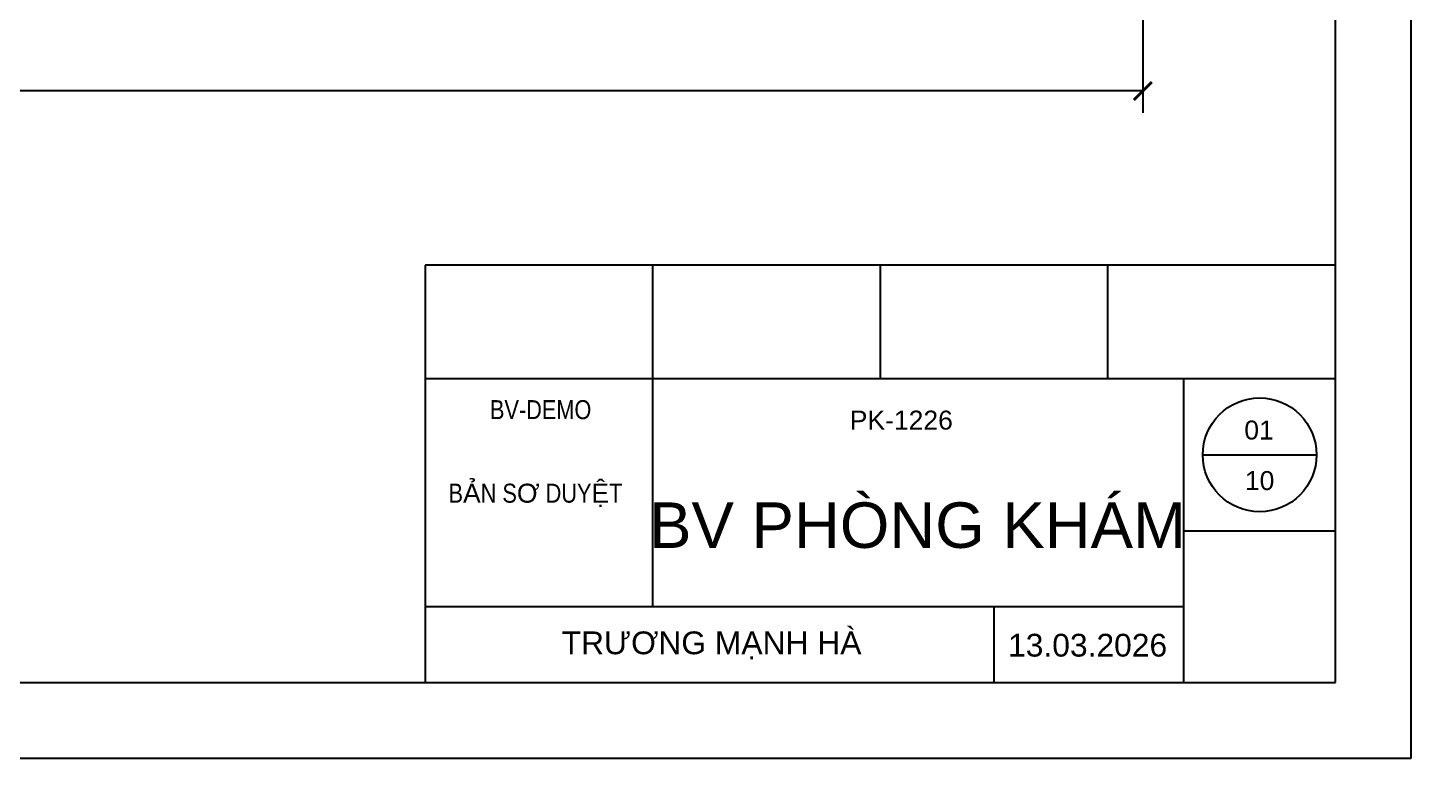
# Model space of a CAD drawing. Header units: millimetres. Extents: x -26398 to 135532, y -376633 to 43268.
# Drawn here: x 17816 to 18888, y -359421 to -358855 of the extents above; entities that cross this region are included whole.
import ezdxf

# ---------------------------------------------------------------- set-up
doc = ezdxf.new("R2010")
doc.units = ezdxf.units.MM
doc.layers.add('A6-GHICHU', color=147, linetype='Continuous', lineweight=20)
for name, color, linetype in [('DIM', 7, 'Continuous'), ('DIM @ 10', 7, 'Continuous'), ('DIM @ 4.5', 7, 'Continuous'), ('DIM @ 5', 7, 'Continuous'), ('DIM @ 8', 7, 'Continuous')]:
    doc.layers.add(name, color=color, linetype=linetype)
doc.styles.get("Standard").update_dxf_attribs({"font": 'arial.ttf'})
doc.styles.add('TUANH', font='')
doc.styles.get('TUANH').set_extended_font_data('VNI-Helve-Condense', bold=True)
doc.dimstyles.new('SCALE dimmatbang', dxfattribs={"dimscale": 70, "dimtxt": 2.7, "dimasz": 1.4, "dimexe": 1.7, "dimexo": 0.7, "dimtad": 1, "dimtoh": 1, "dimdec": 1, "dimtxsty": 'Standard', "dimblk": 'ARCHTICK', "dimcen": 2.5, "dimclrd": 1, "dimclre": 256, "dimadec": 0, "dimazin": 0, "dimtfac": 1, "dimtdec": 1, "dimtmove": 0, "dimatfit": 3, "dimfxl": 1, "dimarcsym": 0})

# ---------------------------------------------------------------- blocks, each defined once
blk = doc.blocks.new('khung ten a2')
for p, q in [((-13000, 6500), (-13000, 1000)), ((-1000, 6500), (-13000, 6500)), ((-10000, 5000), (-10000, 6500)), ((-7000, 5000), (-7000, 6500)), ((-4000, 5000), (-4000, 6500)), ((-1000, 5000), (-13000, 5000)), ((-10000, 2000), (-10000, 5000)), ((-3000, 1000), (-3000, 5000)), ((-2750, 4000), (-1250, 4000)), ((-3000, 3000), (-1000, 3000)), ((-13000, 2000), (-3000, 2000)), ((-5500, 1000), (-5500, 2000))]:
    blk.add_line(p, q)
blk.add_lwpolyline([(-1000, 1000), (-1000, 41000), (-58400, 41000), (-58400, 1000)], close=True)
blk.add_circle((-2000, 4000), 750)
at = {"layer": 'DEFPOINTS', "color": 252}
blk.add_lwpolyline([(0, 0), (0, 42000), (-59400, 42000), (-59400, 0)], close=True, dxfattribs=at)
at = {"layer": 'A6-GHICHU', "ltscale": 0.5, "attachment_point": 5, "style": 'TUANH'}
for s, insert, char_height in [('{\\fArial Narrow|b0|i0|c0|p34;BV-DEMO}', (-11479, 4594), 250), ('{\\fArial|b0|i0|c163|p34;PK-1226}', (-6724, 4456), 250), ('{\\fArial|b0|i0|c163|p34;01}', (-2008, 4325), 250), ('{\\fArial Narrow|b0|i0|c0|p34;B\\fArial|b0|i0|c163|p34;Ả\\fArial Narrow|b0|i0|c0|p34;N S\\fArial|b0|i0|c163|p34;Ơ\\fArial Narrow|b0|i0|c0|p34; DUY\\fArial|b0|i0|c163|p34;Ệ\\fArial Narrow|b0|i0|c0|p34;T}', (-11547, 3467), 250), ('{\\fArial|b0|i0|c163|p34;10}', (-2000, 3659), 250), ('{\\fArial|b0|i0|c163|p34;BV PHÒNG KHÁM}', (-6510, 3069), 600), ('{\\fArial|b0|i0|c163|p34;TRƯƠNG MẠNH HÀ}', (-9226, 1489), 300)]:
    blk.add_mtext(s, dxfattribs=dict(at, insert=insert, char_height=char_height))
at = {"layer": 'A6-GHICHU', "ltscale": 0.5, "insert": (-4268, 1489), "char_height": 300, "width": 2066.23, "attachment_point": 5, "style": 'TUANH'}
blk.add_mtext('{\\fArial|b0|i0|c163|p34;1\\fArial|b0|i0|c0|p34;3\\fArial|b0|i0|c163|p34;.03.2026}', dxfattribs=at)
blk = doc.blocks.new('_ArchTick')
at = {"color": 0, "linetype": 'ByBlock', "const_width": 0.15}
blk.add_lwpolyline([(-0.5, -0.5), (0.5, 0.5)], dxfattribs=at)
blk = doc.blocks.new('*D8652')
at = {"layer": 'DEFPOINTS', "color": 0, "transparency": 16777216}
for p in [(15779.6, -358681), (18679.6, -358681), (15779.6, -358904.2)]:
    blk.add_point(p, dxfattribs=at)
at = {"layer": 'DIM', "lineweight": -2, "transparency": 16777216}
for p, q in [((15779.6, -358684.2), (15779.6, -358911.9)), ((18679.6, -358684.2), (18679.6, -358911.9))]:
    blk.add_line(p, q, dxfattribs=at)
at = {"layer": 'DIM', "color": 1, "lineweight": -2, "transparency": 16777216}
blk.add_line((18679.6, -358904.2), (15779.6, -358904.2), dxfattribs=at)
at = {"layer": 'DIM', "color": 1, "lineweight": -2, "transparency": 16777216, "xscale": 6.3, "yscale": 6.3, "zscale": 6.3, "rotation": 180}
blk.add_blockref('_ArchTick', (15779.6, -358904.2), dxfattribs=at)
at = {"layer": 'DIM', "color": 1, "lineweight": -2, "transparency": 16777216, "xscale": 6.3, "yscale": 6.3, "zscale": 6.3}
blk.add_blockref('_ArchTick', (18679.6, -358904.2), dxfattribs=at)
at = {"layer": 'DIM', "color": 0, "transparency": 16777216, "insert": (17229.6, -358895.2), "char_height": 12.15, "attachment_point": 5}
blk.add_mtext('2900', dxfattribs=at)
blk = doc.blocks.new('*D8653')
at = {"layer": 'DEFPOINTS', "color": 0, "transparency": 16777216}
for p in [(15779.6, -358681), (18679.6, -358681), (15779.6, -358904.2)]:
    blk.add_point(p, dxfattribs=at)
at = {"layer": 'DIM', "lineweight": -2, "transparency": 16777216}
for p, q in [((15779.6, -358688), (15779.6, -358921.2)), ((18679.6, -358688), (18679.6, -358921.2))]:
    blk.add_line(p, q, dxfattribs=at)
at = {"layer": 'DIM', "color": 1, "lineweight": -2, "transparency": 16777216}
blk.add_line((18679.6, -358904.2), (15779.6, -358904.2), dxfattribs=at)
at = {"layer": 'DIM', "color": 1, "lineweight": -2, "transparency": 16777216, "xscale": 14, "yscale": 14, "zscale": 14, "rotation": 180}
blk.add_blockref('_ArchTick', (15779.6, -358904.2), dxfattribs=at)
at = {"layer": 'DIM', "color": 1, "lineweight": -2, "transparency": 16777216, "xscale": 14, "yscale": 14, "zscale": 14}
blk.add_blockref('_ArchTick', (18679.6, -358904.2), dxfattribs=at)
at = {"layer": 'DIM', "color": 0, "transparency": 16777216, "insert": (17229.6, -358884.2), "char_height": 27, "attachment_point": 5}
blk.add_mtext('2900', dxfattribs=at)
blk = doc.blocks.new('*D8654')
at = {"layer": 'DEFPOINTS', "color": 0, "transparency": 16777216}
for p in [(15779.6, -358681), (18679.6, -358681), (15779.6, -358904.2)]:
    blk.add_point(p, dxfattribs=at)
at = {"layer": 'DIM', "lineweight": -2, "transparency": 16777216}
for p, q in [((15779.6, -358686.6), (15779.6, -358917.8)), ((18679.6, -358686.6), (18679.6, -358917.8))]:
    blk.add_line(p, q, dxfattribs=at)
at = {"layer": 'DIM', "color": 1, "lineweight": -2, "transparency": 16777216}
blk.add_line((18679.6, -358904.2), (15779.6, -358904.2), dxfattribs=at)
at = {"layer": 'DIM', "color": 1, "lineweight": -2, "transparency": 16777216, "xscale": 11.2, "yscale": 11.2, "zscale": 11.2, "rotation": 180}
blk.add_blockref('_ArchTick', (15779.6, -358904.2), dxfattribs=at)
at = {"layer": 'DIM', "color": 1, "lineweight": -2, "transparency": 16777216, "xscale": 11.2, "yscale": 11.2, "zscale": 11.2}
blk.add_blockref('_ArchTick', (18679.6, -358904.2), dxfattribs=at)
at = {"layer": 'DIM', "color": 0, "transparency": 16777216, "insert": (17229.6, -358888.2), "char_height": 21.6, "attachment_point": 5}
blk.add_mtext('2900', dxfattribs=at)
blk = doc.blocks.new('*D8655')
at = {"layer": 'DEFPOINTS', "color": 0, "transparency": 16777216}
for p in [(15779.6, -358681), (18679.6, -358681), (15779.6, -358904.2)]:
    blk.add_point(p, dxfattribs=at)
at = {"layer": 'DIM', "lineweight": -2, "transparency": 16777216}
for p, q in [((15779.6, -358684.5), (15779.6, -358912.7)), ((18679.6, -358684.5), (18679.6, -358912.7))]:
    blk.add_line(p, q, dxfattribs=at)
at = {"layer": 'DIM', "color": 1, "lineweight": -2, "transparency": 16777216}
blk.add_line((18679.6, -358904.2), (15779.6, -358904.2), dxfattribs=at)
at = {"layer": 'DIM', "color": 1, "lineweight": -2, "transparency": 16777216, "xscale": 7, "yscale": 7, "zscale": 7, "rotation": 180}
blk.add_blockref('_ArchTick', (15779.6, -358904.2), dxfattribs=at)
at = {"layer": 'DIM', "color": 1, "lineweight": -2, "transparency": 16777216, "xscale": 7, "yscale": 7, "zscale": 7}
blk.add_blockref('_ArchTick', (18679.6, -358904.2), dxfattribs=at)
at = {"layer": 'DIM', "color": 0, "transparency": 16777216, "insert": (17229.6, -358894.2), "char_height": 13.5, "attachment_point": 5}
blk.add_mtext('2900', dxfattribs=at)
blk = doc.blocks.new('*U9437')
at = {"layer": 'DIM @ 10'}
dim = blk.add_linear_dim(base=(15779.6, -358904.2), p1=(18679.6, -358681), p2=(15779.6, -358681), angle=180, dimstyle='SCALE dimmatbang', override={"dimscale": 10, "dimtix": 0, "dimtofl": 1, "dimtmove": 0, "dimatfit": 3}, dxfattribs=at)
dim.commit()
dim.dimension.update_dxf_attribs({"geometry": '*D8653', "text_midpoint": (17229.6, -358884.17)})
at = {"layer": 'DIM @ 4.5'}
dim = blk.add_linear_dim(base=(15779.6, -358904.2), p1=(18679.6, -358681), p2=(15779.6, -358681), angle=180, dimstyle='SCALE dimmatbang', override={"dimscale": 4.5, "dimtix": 0, "dimtofl": 1, "dimtmove": 0, "dimatfit": 3}, dxfattribs=at)
dim.commit()
dim.dimension.update_dxf_attribs({"geometry": '*D8652', "text_midpoint": (17229.6, -358895.19)})
at = {"layer": 'DIM @ 5'}
dim = blk.add_linear_dim(base=(15779.6, -358904.2), p1=(18679.6, -358681), p2=(15779.6, -358681), angle=180, dimstyle='SCALE dimmatbang', override={"dimscale": 5, "dimtix": 0, "dimtofl": 1, "dimtmove": 0, "dimatfit": 3}, dxfattribs=at)
dim.commit()
dim.dimension.update_dxf_attribs({"geometry": '*D8655', "text_midpoint": (17229.6, -358894.18)})
at = {"layer": 'DIM @ 8'}
dim = blk.add_linear_dim(base=(15779.6, -358904.2), p1=(18679.6, -358681), p2=(15779.6, -358681), angle=180, dimstyle='SCALE dimmatbang', override={"dimscale": 8, "dimtix": 0, "dimtofl": 1, "dimtmove": 0, "dimatfit": 3}, dxfattribs=at)
dim.commit()
dim.dimension.update_dxf_attribs({"geometry": '*D8654', "text_midpoint": (17229.6, -358888.17)})

msp = doc.modelspace()

# ---------------------------------------------------------------- block references
at = {"xscale": 0.05874944612640364, "yscale": 0.05874944612640364, "zscale": 0.05874944612640364}
msp.add_blockref('khung ten a2', (18887.54, -359420.97), dxfattribs=at)
at = {"layer": 'DIM'}
msp.add_blockref('*U9437', (0, 0), dxfattribs=at)

doc.saveas('drawing.dxf')
